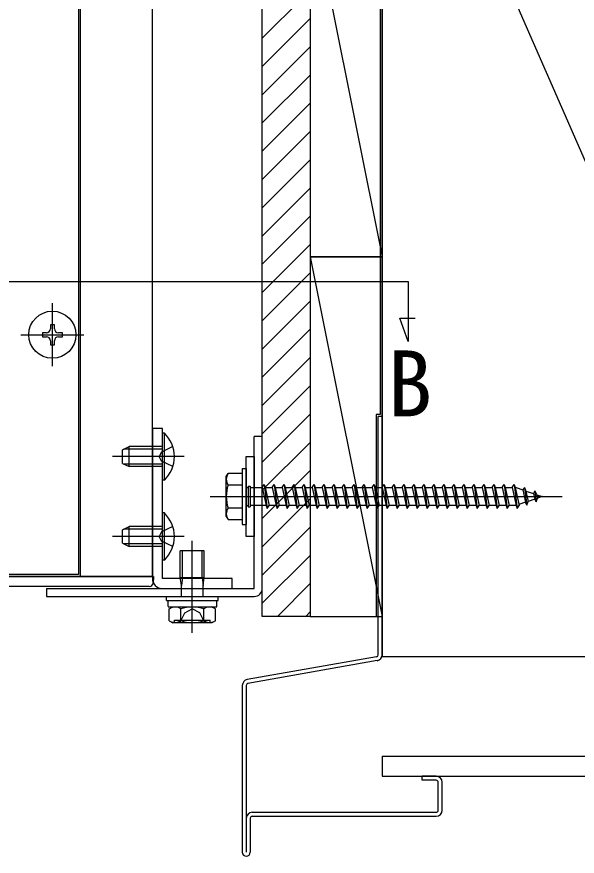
# Model space of a CAD drawing. Units: millimetres, scale not verified. Extents: x -1312 to 1312, y -1953 to 1941.
# Drawn here: x -961.4 to -821.2, y 29.5 to 239.6 of the extents above; entities that cross this region are included whole.
import ezdxf
from ezdxf.enums import TextEntityAlignment as Align

# ---------------------------------------------------------------- set-up
doc = ezdxf.new("R2010")
doc.units = ezdxf.units.MM
doc.header["$LTSCALE"] = 10
for name, color, linetype in [('0-2_USER1', 3, 'Continuous'), ('0-4_YKK_12', 2, 'Continuous'), ('0-5_YKK_13', 4, 'Continuous'), ('0-8_YSS_K', 3, 'Continuous')]:
    doc.layers.add(name, color=color, linetype=linetype)
doc.styles.add('ＭＳ ゴシック', font='')
doc.styles.get('ＭＳ ゴシック').set_extended_font_data('MS Gothic')

msp = doc.modelspace()

# ---------------------------------------------------------------- linework, layer by layer
at = {"layer": '0-4_YKK_12'}
for p, q in [((-945.5, 99.52), (-945.5, 359.02)), ((-927.5, 99.52), (-927.5, 359.02)), ((-1023.5, 173.36), (-863.5, 173.36)), ((-863.5, 173.36), (-863.5, 158.36))]:
    msp.add_line(p, q, dxfattribs=at)
for points in [[(-946, 359.02), (-946, 100.02), (-982.5, 100.02), (-982.5, 359.02)], [(-977.5, 359.02), (-977.5, 99.52), (-927.5, 99.52)], [(-863.5, 158.36), (-865.63, 164.21), (-861.73, 164.21)]]:
    msp.add_lwpolyline(points, dxfattribs=at)
at = {"layer": '0-5_YKK_13'}
for p, q in [((-952.5, 152.12), (-952.5, 167.92)), ((-960.4, 160.02), (-944.6, 160.02)), ((-951, 159.52), (-950, 159.52)), ((-871, 79.93), (-871, 139.52)), ((-870, 139.52), (-871, 139.52)), ((-870, 79.93), (-870, 139.52)), ((-925, 123.62), (-925, 135.42)), ((-900, 134.52), (-902, 134.52)), ((-902, 96.52), (-902, 134.52)), ((-900, 96.52), (-900, 134.52)), ((-935, 131.22), (-933.3, 132.02)), ((-935, 127.82), (-935, 131.22)), ((-925, 131.36), (-934.69, 131.36)), ((-925, 132.02), (-933.3, 132.02)), ((-919.5, 129.52), (-937.5, 129.52)), ((-935, 127.82), (-933.3, 127.02)), ((-925, 127.67), (-934.69, 127.67)), ((-905, 126.52), (-905, 112.52)), ((-905, 126.52), (-904, 126.52)), ((-904, 126.52), (-904, 112.52)), ((-909, 124.52), (-908.57, 125.27)), ((-909, 114.52), (-909, 124.52)), ((-905, 125.27), (-908.57, 125.27)), ((-905, 125.27), (-905, 113.77)), ((-924.49, 123.62), (-925, 123.62)), ((-905, 122.4), (-908.55, 122.4)), ((-903.5, 122.12), (-903, 122.12)), ((-903.5, 122.12), (-903.5, 116.92)), ((-903, 122.12), (-903, 116.92)), ((-899.5, 122.52), (-898.75, 116.52)), ((-897.5, 121.77), (-897, 122.52)), ((-897, 122.52), (-896.25, 116.52)), ((-897, 122.52), (-896.75, 121.77)), ((-894.5, 122.52), (-893.75, 116.52)), ((-892, 122.52), (-891.25, 116.52)), ((-889.5, 122.52), (-888.75, 116.52)), ((-887, 122.52), (-886.25, 116.52)), ((-884.5, 122.52), (-883.75, 116.52)), ((-882, 122.52), (-881.25, 116.52)), ((-879.5, 122.52), (-878.75, 116.52)), ((-877, 122.52), (-876.25, 116.52)), ((-874.5, 122.52), (-873.75, 116.52)), ((-872, 122.52), (-871.25, 116.52)), ((-869.5, 122.52), (-868.75, 116.52)), ((-867, 122.52), (-866.25, 116.52)), ((-864.5, 122.52), (-863.75, 116.52)), ((-862, 122.52), (-861.25, 116.52)), ((-859.5, 122.52), (-858.75, 116.52)), ((-857, 122.52), (-856.25, 116.52)), ((-854.5, 122.52), (-853.75, 116.52)), ((-852, 122.52), (-851.25, 116.52)), ((-849.5, 122.52), (-848.75, 116.52)), ((-847, 122.52), (-846.25, 116.52)), ((-844.5, 122.52), (-843.75, 116.52)), ((-842, 122.52), (-841.25, 116.52)), ((-839.5, 122.52), (-838.75, 116.52)), ((-837, 122.52), (-836.25, 116.52)), ((-904, 121.77), (-903.5, 121.77)), ((-903, 121.77), (-900, 121.77)), ((-899.25, 121.77), (-898.25, 117.27)), ((-899.25, 121.77), (-897.5, 121.77)), ((-897.5, 121.77), (-896.5, 117.27)), ((-896.75, 121.77), (-895.75, 117.27)), ((-896.75, 121.77), (-895, 121.77)), ((-894.25, 121.77), (-892.5, 121.77)), ((-894.25, 121.77), (-893.25, 117.27)), ((-891.75, 121.77), (-890, 121.77)), ((-891.75, 121.77), (-890.75, 117.27)), ((-889.25, 121.77), (-887.5, 121.77)), ((-889.25, 121.77), (-888.25, 117.27)), ((-886.75, 121.77), (-885, 121.77)), ((-886.75, 121.77), (-885.75, 117.27)), ((-884.25, 121.77), (-882.5, 121.77)), ((-884.25, 121.77), (-883.25, 117.27)), ((-881.75, 121.77), (-880, 121.77)), ((-881.75, 121.77), (-880.75, 117.27)), ((-879.25, 121.77), (-877.5, 121.77)), ((-879.25, 121.77), (-878.25, 117.27)), ((-876.75, 121.77), (-872.5, 121.77)), ((-876.75, 121.77), (-875.75, 117.27)), ((-874.25, 121.77), (-873.25, 117.27)), ((-871.75, 121.77), (-870, 121.77)), ((-871.75, 121.77), (-870.75, 117.27)), ((-869.25, 121.77), (-867.5, 121.77)), ((-869.25, 121.77), (-868.25, 117.27)), ((-866.75, 121.77), (-865, 121.77)), ((-866.75, 121.77), (-865.75, 117.27)), ((-864.25, 121.77), (-862.5, 121.77)), ((-864.25, 121.77), (-863.25, 117.27)), ((-861.75, 121.77), (-860, 121.77)), ((-861.75, 121.77), (-860.75, 117.27)), ((-859.25, 121.77), (-857.5, 121.77)), ((-859.25, 121.77), (-858.25, 117.27)), ((-856.75, 121.77), (-855, 121.77)), ((-856.75, 121.77), (-855.75, 117.27)), ((-854.25, 121.77), (-852.5, 121.77)), ((-854.25, 121.77), (-853.25, 117.27)), ((-851.75, 121.77), (-850, 121.77)), ((-851.75, 121.77), (-850.75, 117.27)), ((-849.25, 121.77), (-847.5, 121.77)), ((-849.25, 121.77), (-848.25, 117.27)), ((-846.75, 121.77), (-845, 121.77)), ((-846.75, 121.77), (-845.75, 117.27)), ((-844.25, 121.77), (-842.5, 121.77)), ((-844.25, 121.77), (-843.25, 117.27)), ((-841.75, 121.77), (-840, 121.77)), ((-841.75, 121.77), (-840.75, 117.27)), ((-839.25, 121.77), (-837.5, 121.77)), ((-839.25, 121.77), (-838.25, 117.27)), ((-836.75, 121.77), (-836.53, 121.77)), ((-836.75, 121.77), (-835.75, 117.27)), ((-836.53, 121.77), (-834.87, 121.19)), ((-834.41, 121.83), (-834.87, 121.19)), ((-834.87, 121.19), (-834.18, 118.08)), ((-834.41, 121.83), (-834.06, 120.91)), ((-834.41, 121.83), (-833.86, 117.39)), ((-834.06, 120.91), (-832.17, 120.26)), ((-834.06, 120.91), (-833.48, 118.32)), ((-831.8, 120.93), (-832.17, 120.26)), ((-832.17, 120.26), (-831.86, 118.88)), ((-831.8, 120.93), (-831.35, 119.98)), ((-831.8, 120.93), (-831.46, 118.22)), ((-831.35, 119.98), (-830, 119.52)), ((-831.35, 119.98), (-831.16, 119.12)), ((-913, 119.52), (-824.96, 119.52)), ((-834.18, 118.08), (-835.81, 117.52)), ((-833.86, 117.39), (-834.18, 118.08)), ((-833.86, 117.39), (-833.48, 118.32)), ((-831.86, 118.88), (-833.48, 118.32)), ((-831.46, 118.22), (-831.86, 118.88)), ((-831.46, 118.22), (-831.16, 119.12)), ((-830, 119.52), (-831.16, 119.12)), ((-905, 116.63), (-908.55, 116.63)), ((-904, 117.27), (-903.5, 117.27)), ((-903.5, 116.92), (-903, 116.92)), ((-899, 117.27), (-903, 117.27)), ((-896.5, 117.27), (-898.25, 117.27)), ((-896.5, 117.27), (-896.25, 116.52)), ((-896.25, 116.52), (-895.75, 117.27)), ((-894, 117.27), (-895.75, 117.27)), ((-891.5, 117.27), (-893.25, 117.27)), ((-889, 117.27), (-890.75, 117.27)), ((-886.5, 117.27), (-888.25, 117.27)), ((-884, 117.27), (-885.75, 117.27)), ((-881.5, 117.27), (-883.25, 117.27)), ((-879, 117.27), (-880.75, 117.27)), ((-876.5, 117.27), (-878.25, 117.27)), ((-874, 117.27), (-875.75, 117.27)), ((-871.5, 117.27), (-873.25, 117.27)), ((-869, 117.27), (-870.75, 117.27)), ((-866.5, 117.27), (-868.25, 117.27)), ((-864, 117.27), (-865.75, 117.27)), ((-861.5, 117.27), (-863.25, 117.27)), ((-859, 117.27), (-860.75, 117.27)), ((-856.5, 117.27), (-858.25, 117.27)), ((-854, 117.27), (-855.75, 117.27)), ((-851.5, 117.27), (-853.25, 117.27)), ((-849, 117.27), (-850.75, 117.27)), ((-846.5, 117.27), (-848.25, 117.27)), ((-844, 117.27), (-845.75, 117.27)), ((-841.5, 117.27), (-843.25, 117.27)), ((-839, 117.27), (-840.75, 117.27)), ((-836.53, 117.27), (-838.25, 117.27)), ((-836.5, 117.28), (-836.53, 117.27)), ((-925, 103.62), (-925, 115.42)), ((-909, 114.52), (-908.57, 113.77)), ((-908.57, 113.77), (-905, 113.77)), ((-935, 111.22), (-933.3, 112.02)), ((-925, 111.36), (-934.69, 111.36)), ((-925, 112.02), (-933.3, 112.02)), ((-905, 112.52), (-904, 112.52)), ((-919.5, 109.52), (-937.5, 109.52)), ((-935, 107.82), (-935, 111.22)), ((-935, 107.82), (-933.3, 107.02)), ((-925, 107.67), (-934.69, 107.67)), ((-917.5, 85.45), (-917.5, 108.45)), ((-914.5, 105.95), (-920.5, 105.95)), ((-920.5, 99.29), (-920.5, 105.95)), ((-919.96, 99.29), (-919.96, 105.95)), ((-915.04, 99.29), (-915.04, 105.95)), ((-914.5, 99.29), (-914.5, 105.95)), ((-924.49, 103.62), (-925, 103.62)), ((-927.2, 99.52), (-982.5, 99.52)), ((-927.2, 99.52), (-927.3, 97.95)), ((-920.5, 99.29), (-914.5, 99.29)), ((-920.18, 97.29), (-920.5, 99.29)), ((-919.96, 99.29), (-920.18, 97.29)), ((-915.04, 99.29), (-914.83, 97.29)), ((-914.83, 97.29), (-914.5, 99.29)), ((-928.29, 97.02), (-981.41, 97.02)), ((-920.18, 94.52), (-920.18, 97.29)), ((-914.83, 94.52), (-914.83, 97.29)), ((-954, 96.52), (-954, 94.52)), ((-954, 96.52), (-902, 96.52)), ((-925, 96.52), (-907.5, 96.52)), ((-954, 94.52), (-902, 94.52)), ((-924, 93.52), (-924, 94.52)), ((-924, 94.52), (-911, 94.52)), ((-924, 93.52), (-911, 93.52)), ((-923.56, 93.52), (-911.38, 93.52)), ((-923.56, 91.99), (-923.56, 93.52)), ((-911, 93.52), (-911, 94.52)), ((-923.27, 91.45), (-922.41, 91.95)), ((-923.27, 88.45), (-923.27, 91.45)), ((-922.41, 91.95), (-912.59, 91.95)), ((-920.6, 87.95), (-919.35, 90.45)), ((-920.39, 88.46), (-920.39, 91.43)), ((-919.35, 90.45), (-917.5, 91.43)), ((-915.65, 90.45), (-917.5, 91.43)), ((-914.4, 87.95), (-915.65, 90.45)), ((-914.61, 88.46), (-914.61, 91.43)), ((-911.73, 91.45), (-912.59, 91.95)), ((-911.73, 88.45), (-911.73, 91.45)), ((-923.27, 88.45), (-922.41, 87.95)), ((-921.93, 87.95), (-921.93, 88.55)), ((-921.93, 88.55), (-913.07, 88.55)), ((-913.07, 87.95), (-913.07, 88.55)), ((-911.73, 88.45), (-912.59, 87.95)), ((-912.59, 87.95), (-922.41, 87.95)), ((-871.41, 79.44), (-903.76, 73.74)), ((-871.24, 78.46), (-903.59, 72.75)), ((-905, 72.26), (-905, 30.52)), ((-904, 72.26), (-904, 30.52)), ((-856.5, 49.52), (-860, 49.52)), ((-860, 48.52), (-860, 49.52)), ((-856.5, 48.52), (-860, 48.52)), ((-856, 41.02), (-856, 48.02)), ((-855, 41.02), (-855, 48.02)), ((-902.5, 40.52), (-856.5, 40.52)), ((-903, 39.02), (-903, 30.52)), ((-902.5, 39.52), (-856.5, 39.52))]:
    msp.add_line(p, q, dxfattribs=at)
for points in [[(-952, 161.52), (-952, 162.52), (-953, 162.52), (-953, 161.52)], [(-954, 160.52), (-955, 160.52), (-955, 159.52), (-954, 159.52)], [(-950, 159.52), (-950, 160.52), (-951, 160.52)], [(-953, 158.52), (-953, 157.52), (-952, 157.52), (-952, 158.52)], [(-925, 99.02), (-925, 136.52), (-927.5, 136.52), (-927.5, 99.02)], [(-924.49, 123.62), (-924.49, 135.42), (-925, 135.42)], [(-925, 127.02), (-933.3, 127.02), (-933.3, 132.02)], [(-922.39, 132.02), (-925.17, 130.66), (-925.78, 129.52)], [(-922.39, 127.02), (-925.17, 128.37), (-925.78, 129.52)], [(-900, 121.77), (-899.5, 122.52), (-899.25, 121.77)], [(-895, 121.77), (-894.5, 122.52), (-894.25, 121.77)], [(-892.5, 121.77), (-892, 122.52), (-891.75, 121.77)], [(-890, 121.77), (-889.5, 122.52), (-889.25, 121.77)], [(-887.5, 121.77), (-887, 122.52), (-886.75, 121.77)], [(-885, 121.77), (-884.5, 122.52), (-884.25, 121.77)], [(-882.5, 121.77), (-882, 122.52), (-881.75, 121.77)], [(-880, 121.77), (-879.5, 122.52), (-879.25, 121.77)], [(-877.5, 121.77), (-877, 122.52), (-876.75, 121.77)], [(-875, 121.77), (-874.5, 122.52), (-874.25, 121.77)], [(-872.5, 121.77), (-872, 122.52), (-871.75, 121.77)], [(-870, 121.77), (-869.5, 122.52), (-869.25, 121.77)], [(-867.5, 121.77), (-867, 122.52), (-866.75, 121.77)], [(-865, 121.77), (-864.5, 122.52), (-864.25, 121.77)], [(-862.5, 121.77), (-862, 122.52), (-861.75, 121.77)], [(-860, 121.77), (-859.5, 122.52), (-859.25, 121.77)], [(-857.5, 121.77), (-857, 122.52), (-856.75, 121.77)], [(-855, 121.77), (-854.5, 122.52), (-854.25, 121.77)], [(-852.5, 121.77), (-852, 122.52), (-851.75, 121.77)], [(-850, 121.77), (-849.5, 122.52), (-849.25, 121.77)], [(-847.5, 121.77), (-847, 122.52), (-846.75, 121.77)], [(-845, 121.77), (-844.5, 122.52), (-844.25, 121.77)], [(-842.5, 121.77), (-842, 122.52), (-841.75, 121.77)], [(-840, 121.77), (-839.5, 122.52), (-839.25, 121.77)], [(-837.5, 121.77), (-837, 122.52), (-836.75, 121.77)], [(-900, 121.77), (-899, 117.27), (-898.75, 116.52), (-898.25, 117.27)], [(-895, 121.77), (-894, 117.27), (-893.75, 116.52), (-893.25, 117.27)], [(-892.5, 121.77), (-891.5, 117.27), (-891.25, 116.52), (-890.75, 117.27)], [(-890, 121.77), (-889, 117.27), (-888.75, 116.52), (-888.25, 117.27)], [(-887.5, 121.77), (-886.5, 117.27), (-886.25, 116.52), (-885.75, 117.27)], [(-885, 121.77), (-884, 117.27), (-883.75, 116.52), (-883.25, 117.27)], [(-882.5, 121.77), (-881.5, 117.27), (-881.25, 116.52), (-880.75, 117.27)], [(-880, 121.77), (-879, 117.27), (-878.75, 116.52), (-878.25, 117.27)], [(-877.5, 121.77), (-876.5, 117.27), (-876.25, 116.52), (-875.75, 117.27)], [(-875, 121.77), (-874, 117.27), (-873.75, 116.52), (-873.25, 117.27)], [(-872.5, 121.77), (-871.5, 117.27), (-871.25, 116.52), (-870.75, 117.27)], [(-870, 121.77), (-869, 117.27), (-868.75, 116.52), (-868.25, 117.27)], [(-867.5, 121.77), (-866.5, 117.27), (-866.25, 116.52), (-865.75, 117.27)], [(-865, 121.77), (-864, 117.27), (-863.75, 116.52), (-863.25, 117.27)], [(-862.5, 121.77), (-861.5, 117.27), (-861.25, 116.52), (-860.75, 117.27)], [(-860, 121.77), (-859, 117.27), (-858.75, 116.52), (-858.25, 117.27)], [(-857.5, 121.77), (-856.5, 117.27), (-856.25, 116.52), (-855.75, 117.27)], [(-855, 121.77), (-854, 117.27), (-853.75, 116.52), (-853.25, 117.27)], [(-852.5, 121.77), (-851.5, 117.27), (-851.25, 116.52), (-850.75, 117.27)], [(-850, 121.77), (-849, 117.27), (-848.75, 116.52), (-848.25, 117.27)], [(-847.5, 121.77), (-846.5, 117.27), (-846.25, 116.52), (-845.75, 117.27)], [(-845, 121.77), (-844, 117.27), (-843.75, 116.52), (-843.25, 117.27)], [(-842.5, 121.77), (-841.5, 117.27), (-841.25, 116.52), (-840.75, 117.27)], [(-840, 121.77), (-839, 117.27), (-838.75, 116.52), (-838.25, 117.27)], [(-837.5, 121.77), (-836.5, 117.27), (-836.25, 116.52), (-835.75, 117.27)], [(-924.49, 103.62), (-924.49, 115.42), (-925, 115.42)], [(-925, 107.02), (-933.3, 107.02), (-933.3, 112.02)], [(-922.39, 112.02), (-925.17, 110.66), (-925.78, 109.52)], [(-922.39, 107.02), (-925.17, 108.37), (-925.78, 109.52)], [(-907.5, 96.52), (-907.5, 99.02), (-925, 99.02)], [(-923.56, 91.95), (-911.38, 91.95), (-911.38, 93.47)]]:
    msp.add_lwpolyline(points, dxfattribs=at)
msp.add_lwpolyline([(-904, 129.52), (-902, 129.52), (-902, 109.52), (-904, 109.52)], close=True, dxfattribs=at)
msp.add_circle((-952.5, 160.02), 5.9, dxfattribs=at)
for centre, radius, start, end in [((-954, 161.52), 1, 270, 0), ((-951, 161.52), 1, 180, 270), ((-954, 158.52), 1, 0, 90), ((-951, 158.52), 1, 90, 180), ((-930.23, 129.52), 8.23, 314.2189, 45.7811), ((-906.44, 123.85), 2.56, 146.2518, 214.3843), ((-899.45, 119.52), 9.55, 162.412, 197.588), ((-906.44, 115.18), 2.56, 145.6157, 213.7482), ((-930.23, 109.52), 8.23, 314.2189, 45.7811), ((-925, 99.02), 2.5, 180, 270), ((-928.29, 98.02), 1, 270, 356.5), ((-902, 96.52), 2, 270, 0), ((-921.84, 89.28), 2.6, 55.8637, 115.4561), ((-917.5, 82.32), 9.55, 72.412, 107.588), ((-913.16, 89.28), 2.6, 64.5439, 124.1363), ((-921.84, 90.61), 2.6, 244.5438, 304.1363), ((-917.5, 97.57), 9.55, 252.412, 287.5879), ((-913.16, 90.61), 2.6, 235.8637, 295.4561), ((-871.5, 79.93), 0.5, 280, 0), ((-871.5, 79.93), 1.5, 280, 0), ((-903.5, 72.26), 1.5, 100, 180), ((-903.5, 72.26), 0.5, 100, 180), ((-856.5, 48.02), 1.5, 0, 90), ((-856.5, 48.02), 0.5, 0, 90), ((-902.5, 39.02), 1.5, 90, 180), ((-856.5, 41.02), 1.5, 270, 0), ((-856.5, 41.02), 0.5, 270, 0), ((-902.5, 39.02), 0.5, 90, 180), ((-904, 30.52), 1, 180, 270), ((-904, 30.52), 1, 270, 0)]:
    msp.add_arc(centre, radius, start, end, dxfattribs=at)
at = {"layer": '0-8_YSS_K'}
for p, q in [((-900, 89.52), (-900, 359.02)), ((-888, 359.02), (-888, 89.52)), ((-870.5, 359.02), (-870.5, 140.02)), ((-888, 269.52), (-870, 179.52)), ((-900, 234.23), (-888, 246.23)), ((-900, 227.16), (-888, 239.16)), ((-900, 220.09), (-888, 232.09)), ((-900, 213.02), (-888, 225.02)), ((-900, 205.95), (-888, 217.95)), ((-900, 198.88), (-888, 210.88)), ((-900, 191.8), (-888, 203.8)), ((-900, 184.73), (-888, 196.73)), ((-900, 177.66), (-888, 189.66)), ((-900, 170.59), (-888, 182.59)), ((-888, 179.52), (-870, 89.52)), ((-900, 163.52), (-888, 175.52)), ((-900, 156.45), (-888, 168.45)), ((-900, 149.38), (-888, 161.38)), ((-900, 142.31), (-888, 154.31)), ((-900, 135.24), (-888, 147.24)), ((-900, 128.16), (-888, 140.16)), ((-900, 121.09), (-888, 133.09)), ((-900, 114.02), (-888, 126.02)), ((-900, 106.95), (-888, 118.95)), ((-900, 99.88), (-888, 111.88)), ((-900, 92.81), (-888, 104.81)), ((-896.22, 89.52), (-888, 97.74)), ((-889.15, 89.52), (-888, 90.67)), ((-888, 89.52), (-900, 89.52)), ((-870, 54.52), (-683.86, 54.52)), ((-870, 54.52), (-870, 49.52)), ((-870, 49.52), (-683.86, 49.52))]:
    msp.add_line(p, q, dxfattribs=at)
for points in [[(-870, 319.52), (-765, 79.52), (-683.86, 79.52)], [(-870.5, 140.02), (-871.5, 140.02), (-871.5, 89.52)]]:
    msp.add_lwpolyline(points, dxfattribs=at)
for points in [[(-870, 79.52), (-765, 79.52), (-765, 319.52), (-870, 319.52)], [(-888, 179.52), (-870, 179.52), (-870, 269.52), (-888, 269.52)], [(-888, 89.52), (-870, 89.52), (-870, 179.52), (-888, 179.52)]]:
    msp.add_lwpolyline(points, close=True, dxfattribs=at)

# ---------------------------------------------------------------- texts
at = {"layer": '0-2_USER1', "style": 'ＭＳ ゴシック'}
msp.add_text('B', height=16.5, dxfattribs=at).set_placement((-868.72, 134.64), align=Align.BOTTOM_LEFT)

doc.saveas('drawing.dxf')
